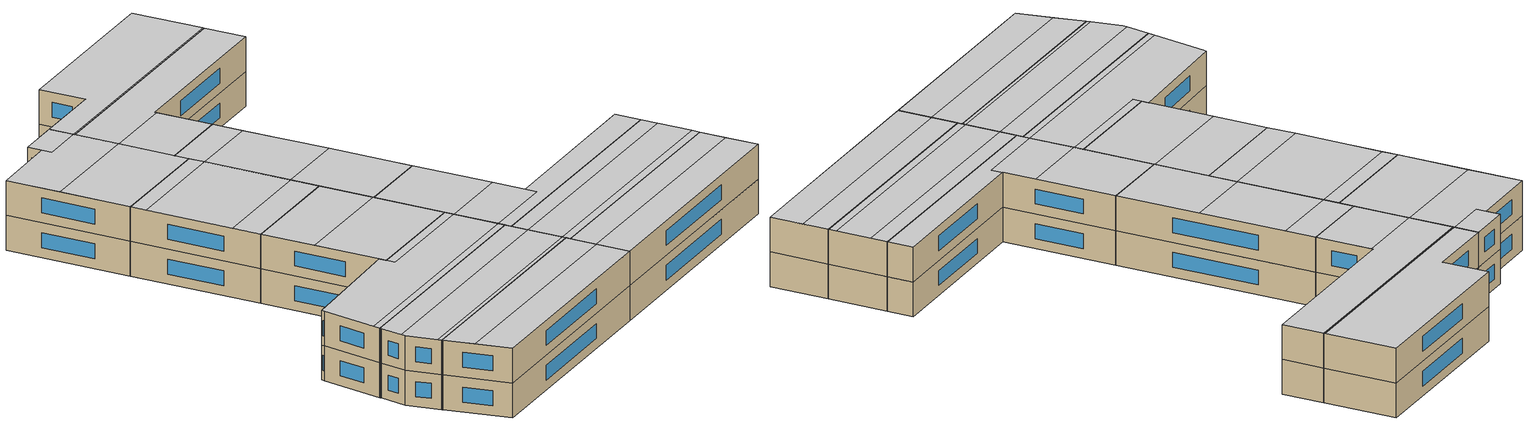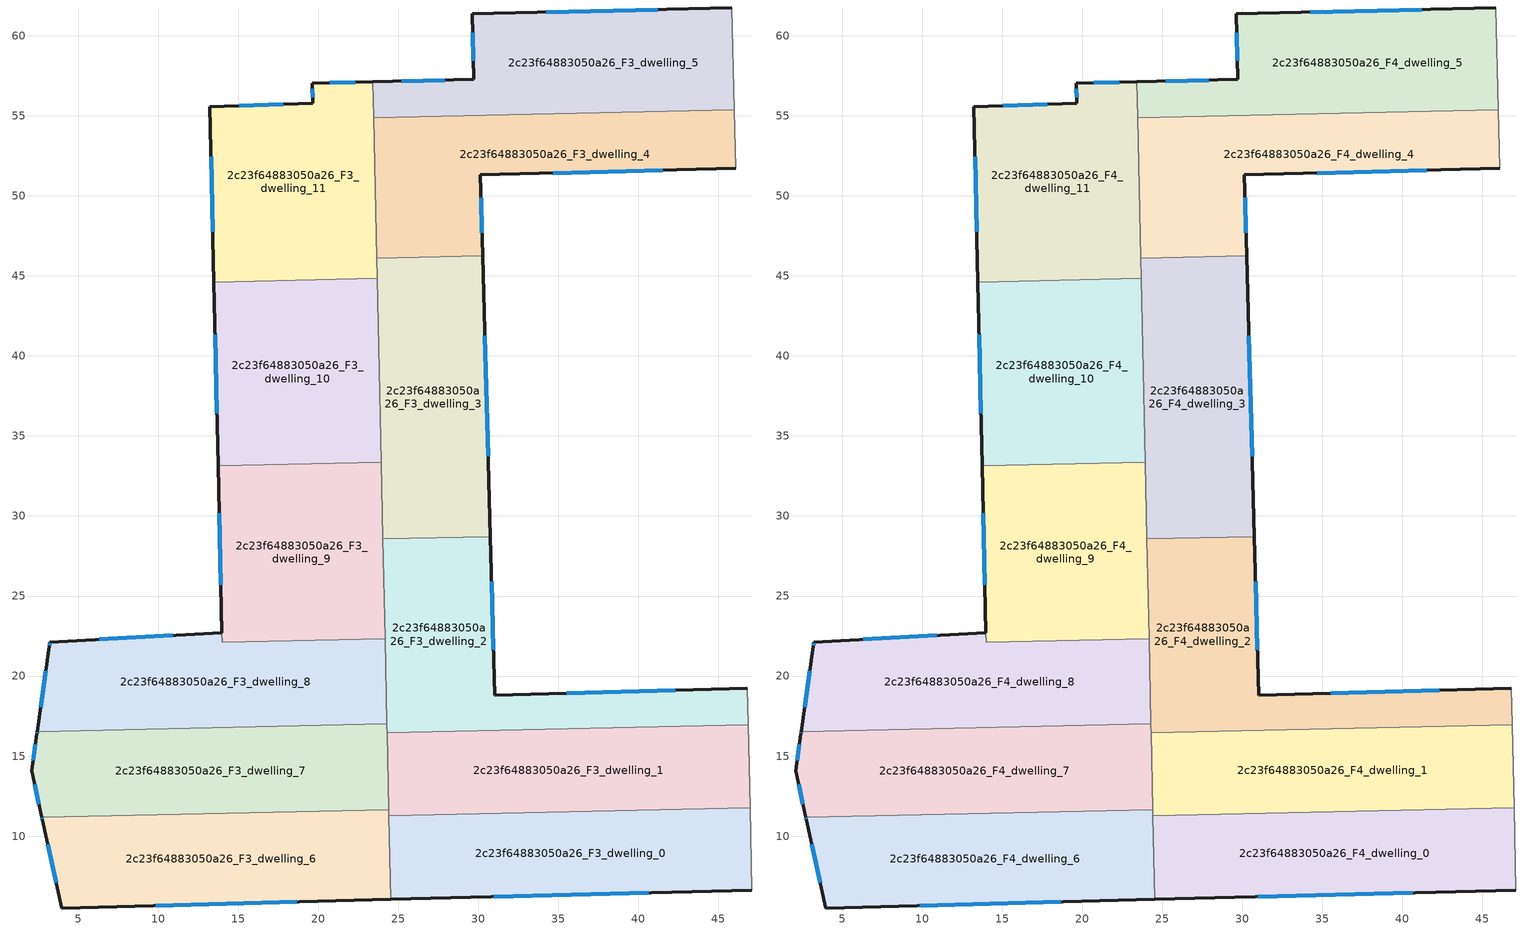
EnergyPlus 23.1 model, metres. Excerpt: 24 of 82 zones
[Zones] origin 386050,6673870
2c23f64883050a26_F3_dwelling_0
 floor to 2c23f64883050a26_F2_dwelling_0 (EU_floor_Construction): 46.97,11.78 47.08,6.64 24.53,6.05 24.42,11.28 z9
 wall outside (EU_wall_Construction): 24.53,6.05 47.08,6.64 z9:12
 wall adiabatic (EU_wall_Construction): 47.08,6.64 46.97,11.78 z9:12
 wall to 2c23f64883050a26_F3_dwelling_1 (EU_wall_Construction): 46.97,11.78 24.42,11.28 z9:12
 wall to 2c23f64883050a26_F3_dwelling_6 (EU_wall_Construction): 24.42,11.28 24.53,6.05 z9:12
 window (EU_Window_Construction): 30.98,6.22 40.64,6.47 z9.86:11.14
2c23f64883050a26_F3_dwelling_1
 floor to 2c23f64883050a26_F2_dwelling_1 (EU_floor_Construction): 46.86,16.96 46.97,11.78 24.42,11.28 24.3,16.46 z9
 wall to 2c23f64883050a26_F3_dwelling_2 (EU_wall_Construction): 46.86,16.96 24.3,16.46 z9:12
 wall adiabatic (EU_wall_Construction): 46.97,11.78 46.86,16.96 z9:12
 wall to 2c23f64883050a26_F3_dwelling_7 (EU_wall_Construction): 24.3,16.46 24.41,11.65 z9:12
 wall to 2c23f64883050a26_F3_dwelling_6 (EU_wall_Construction): 24.41,11.65 24.41,11.55 24.42,11.28 z9:12
2c23f64883050a26_F3_dwelling_10
 floor to 2c23f64883050a26_F2_dwelling_10 (EU_floor_Construction): 23.68,44.83 23.93,33.36 13.75,33.13 13.49,44.61 z9
 wall outside (EU_wall_Construction): 13.49,44.61 13.75,33.13 z9:12
 wall to 2c23f64883050a26_F3_dwelling_9 (EU_wall_Construction): 13.75,33.13 23.93,33.36 z9:12
 wall to 2c23f64883050a26_F3_dwelling_11 (EU_wall_Construction): 23.68,44.83 13.49,44.61 z9:12
 wall to 2c23f64883050a26_F3_dwelling_3 (EU_wall_Construction): 23.93,33.36 23.68,44.83 z9:12
 window (EU_Window_Construction): 13.56,41.33 13.67,36.41 z9.86:11.14
2c23f64883050a26_F3_dwelling_11
 floor to 2c23f64883050a26_F2_dwelling_11 (EU_floor_Construction): 23.41,57.12 23.68,44.83 13.49,44.61 13.24,55.56 19.66,55.79 19.63,57.04 z9
 wall outside (EU_wall_Construction): 23.41,57.12 19.63,57.04 19.66,55.79 13.24,55.56 13.49,44.61 z9:12
 wall to 2c23f64883050a26_F3_dwelling_4 (EU_wall_Construction): 23.65,46.11 23.46,54.88 z9:12
 wall to 2c23f64883050a26_F3_dwelling_5 (EU_wall_Construction): 23.46,54.88 23.41,57.12 z9:12
 wall to 2c23f64883050a26_F3_dwelling_3 (EU_wall_Construction): 23.68,44.84 23.65,46.11 z9:12
 window (EU_Window_Construction): 13.31,52.43 13.42,47.74 / 17.83,55.72 15.07,55.63 / 19.64,56.68 19.65,56.14 / 22.33,57.1 20.71,57.06 z9.86:11.14
2c23f64883050a26_F3_dwelling_2
 floor to 2c23f64883050a26_F2_dwelling_2 (EU_floor_Construction): 46.81,19.25 46.86,16.96 24.3,16.46 24.04,28.57 30.75,28.71 31.02,18.81 z9
 wall outside (EU_wall_Construction): 46.81,19.25 31.02,18.81 30.75,28.71 z9:12
 wall to 2c23f64883050a26_F3_dwelling_3 (EU_wall_Construction): 30.75,28.71 24.04,28.57 z9:12
 wall adiabatic (EU_wall_Construction): 46.86,16.96 46.81,19.25 z9:12
 wall to 2c23f64883050a26_F3_dwelling_9 (EU_wall_Construction): 24.04,28.57 24.17,22.33 z9:12
 wall to 2c23f64883050a26_F3_dwelling_8 (EU_wall_Construction): 24.18,22.33 24.29,17.02 z9:12
 wall to 2c23f64883050a26_F3_dwelling_7 (EU_wall_Construction): 24.29,17.02 24.29,16.87 / 24.3,16.87 24.3,16.46 z9:12
 window (EU_Window_Construction): 30.94,21.64 30.83,25.88 / 42.3,19.12 35.53,18.93 z9.86:11.14
2c23f64883050a26_F3_dwelling_3
 floor to 2c23f64883050a26_F2_dwelling_3 (EU_floor_Construction): 30.27,46.25 30.75,28.71 24.04,28.57 23.65,46.11 z9
 wall outside (EU_wall_Construction): 30.75,28.71 30.27,46.25 z9:12
 wall to 2c23f64883050a26_F3_dwelling_4 (EU_wall_Construction): 30.27,46.25 23.65,46.11 z9:12
 wall to 2c23f64883050a26_F3_dwelling_9 (EU_wall_Construction): 23.93,33.36 24.04,28.57 z9:12
 window (EU_Window_Construction): 30.61,33.72 30.41,41.24 z9.86:11.14
2c23f64883050a26_F3_dwelling_4
 floor to 2c23f64883050a26_F2_dwelling_4 (EU_floor_Construction): 45.99,55.38 46.09,51.7 30.13,51.31 30.27,46.25 23.65,46.11 23.46,54.88 z9
 wall outside (EU_wall_Construction): 30.27,46.25 30.13,51.31 46.09,51.7 z9:12
 wall to 2c23f64883050a26_F3_dwelling_5 (EU_wall_Construction): 45.99,55.38 23.46,54.88 z9:12
 wall adiabatic (EU_wall_Construction): 46.09,51.7 45.99,55.38 z9:12
 window (EU_Window_Construction): 34.69,51.42 41.53,51.59 / 30.23,47.7 30.17,49.86 z9.86:11.14
2c23f64883050a26_F3_dwelling_5
 floor to 2c23f64883050a26_F2_dwelling_5 (EU_floor_Construction): 45.82,61.73 45.99,55.38 23.46,54.88 23.41,57.12 29.73,57.26 29.63,61.36 z9
 wall outside (EU_wall_Construction): 45.82,61.73 29.63,61.36 29.73,57.26 23.41,57.12 z9:12
 wall adiabatic (EU_wall_Construction): 45.99,55.38 45.82,61.73 z9:12
 window (EU_Window_Construction): 41.2,61.62 34.26,61.47 / 27.92,57.22 25.21,57.16 / 29.66,60.19 29.7,58.43 z9.86:11.14
2c23f64883050a26_F3_dwelling_6
 floor to 2c23f64883050a26_F2_dwelling_6 (EU_floor_Construction): 24.41,11.65 24.41,11.55 24.53,6.05 3.97,5.52 2.76,11.07 2.74,11.17 z9
 wall outside (EU_wall_Construction): 2.74,11.17 2.76,11.07 3.97,5.52 24.53,6.05 z9:12
 wall to 2c23f64883050a26_F3_dwelling_7 (EU_wall_Construction): 24.41,11.65 2.74,11.17 z9:12
 window (EU_Window_Construction): 2.75,11.14 2.76,11.1 / 9.85,5.67 18.66,5.9 / 3.11,9.48 3.63,7.1 z9.86:11.14
2c23f64883050a26_F3_dwelling_7
 floor to 2c23f64883050a26_F2_dwelling_7 (EU_floor_Construction): 24.29,17.02 24.29,16.87 24.41,11.65 2.74,11.17 2.11,14.09 2.43,16.38 2.44,16.44 2.45,16.54 z9
 wall outside (EU_wall_Construction): 2.45,16.54 2.44,16.44 2.43,16.38 2.11,14.09 2.74,11.17 z9:12
 wall to 2c23f64883050a26_F3_dwelling_8 (EU_wall_Construction): 24.29,17.02 2.45,16.54 z9:12
 window (EU_Window_Construction): 2.34,15.73 2.2,14.75 / 2.45,16.51 2.44,16.46 / 2.29,13.26 2.56,12.01 z9.86:11.14
2c23f64883050a26_F3_dwelling_8
 floor to 2c23f64883050a26_F2_dwelling_8 (EU_floor_Construction): 24.17,22.33 24.29,17.02 2.45,16.54 3.21,21.87 3.25,22.12 13.98,22.72 14,22.1 z9
 wall outside (EU_wall_Construction): 13.98,22.72 3.25,22.12 3.21,21.87 2.45,16.54 z9:12
 wall to 2c23f64883050a26_F3_dwelling_9 (EU_wall_Construction): 24.17,22.33 14,22.1 13.98,22.72 z9:12
 window (EU_Window_Construction): 3.24,22.04 3.22,21.94 / 10.92,22.55 6.31,22.29 / 3,20.34 2.67,18.06 z9.86:11.14
2c23f64883050a26_F3_dwelling_9
 floor to 2c23f64883050a26_F2_dwelling_9 (EU_floor_Construction): 23.93,33.36 24.17,22.33 14,22.1 13.75,33.13 z9
 wall outside (EU_wall_Construction): 13.75,33.13 13.98,22.72 z9:12
 window (EU_Window_Construction): 13.81,30.16 13.91,25.69 z9.86:11.14
2c23f64883050a26_F4_dwelling_0
 floor to 2c23f64883050a26_F3_dwelling_0 (EU_floor_Construction): 46.97,11.78 47.08,6.64 24.53,6.05 24.42,11.28 z12
 wall outside (EU_wall_Construction): 24.53,6.05 47.08,6.64 z12:15
 wall adiabatic (EU_wall_Construction): 47.08,6.64 46.97,11.78 z12:15
 wall to 2c23f64883050a26_F4_dwelling_1 (EU_wall_Construction): 46.97,11.78 24.42,11.28 z12:15
 wall to 2c23f64883050a26_F4_dwelling_6 (EU_wall_Construction): 24.42,11.28 24.53,6.05 z12:15
 window (EU_Window_Construction): 30.98,6.22 40.64,6.47 z12.86:14.14
 ceiling to 2c23f64883050a26_F5_dwelling_0 (EU_floor_Construction): 47.08,6.64 47.02,9.49 24.47,8.99 24.53,6.05 z15
 ceiling to 2c23f64883050a26_F5_dwelling_1 (EU_floor_Construction): 47.02,9.49 46.97,11.78 24.42,11.28 24.47,8.99 z15
2c23f64883050a26_F4_dwelling_1
 floor to 2c23f64883050a26_F3_dwelling_1 (EU_floor_Construction): 46.86,16.96 46.97,11.78 24.42,11.28 24.3,16.46 z12
 wall to 2c23f64883050a26_F4_dwelling_2 (EU_wall_Construction): 46.86,16.96 24.3,16.46 z12:15
 wall adiabatic (EU_wall_Construction): 46.97,11.78 46.86,16.96 z12:15
 wall to 2c23f64883050a26_F4_dwelling_7 (EU_wall_Construction): 24.3,16.46 24.41,11.65 z12:15
 wall to 2c23f64883050a26_F4_dwelling_6 (EU_wall_Construction): 24.41,11.65 24.41,11.55 24.42,11.28 z12:15
 ceiling to 2c23f64883050a26_F5_dwelling_2 (EU_floor_Construction): 46.96,12.49 46.89,15.45 24.34,14.96 24.4,11.99 z15
 ceiling to 2c23f64883050a26_F5_dwelling_3 (EU_floor_Construction): 46.89,15.45 46.86,16.96 24.3,16.46 24.34,14.96 z15
 ceiling to 2c23f64883050a26_F5_dwelling_1 (EU_floor_Construction): 46.97,11.78 46.96,12.49 24.4,11.99 24.41,11.65 24.41,11.55 24.42,11.28 z15
2c23f64883050a26_F4_dwelling_10
 floor to 2c23f64883050a26_F3_dwelling_10 (EU_floor_Construction): 23.68,44.83 23.93,33.36 13.75,33.13 13.49,44.61 z12
 wall outside (EU_wall_Construction): 13.49,44.61 13.75,33.13 z12:15
 wall to 2c23f64883050a26_F4_dwelling_9 (EU_wall_Construction): 13.75,33.13 23.93,33.36 z12:15
 wall to 2c23f64883050a26_F4_dwelling_11 (EU_wall_Construction): 23.68,44.83 13.49,44.61 z12:15
 wall to 2c23f64883050a26_F4_dwelling_3 (EU_wall_Construction): 23.93,33.36 23.68,44.83 z12:15
 window (EU_Window_Construction): 13.56,41.33 13.67,36.41 z12.86:14.14
 ceiling to 2c23f64883050a26_F5_dwelling_7 (EU_floor_Construction): 23.88,35.87 23.71,43.44 13.52,43.22 13.69,35.64 z15
 ceiling to 2c23f64883050a26_F5_dwelling_6 (EU_floor_Construction): 23.93,33.36 23.88,35.87 13.69,35.64 13.75,33.13 z15
 ceiling to 2c23f64883050a26_F5_dwelling_8 (EU_floor_Construction): 23.71,43.44 23.68,44.83 13.49,44.61 13.52,43.22 z15
2c23f64883050a26_F4_dwelling_11
 floor to 2c23f64883050a26_F3_dwelling_11 (EU_floor_Construction): 23.41,57.12 23.68,44.83 13.49,44.61 13.24,55.56 19.66,55.79 19.63,57.04 z12
 wall outside (EU_wall_Construction): 23.41,57.12 19.63,57.04 19.66,55.79 13.24,55.56 13.49,44.61 z12:15
 wall to 2c23f64883050a26_F4_dwelling_4 (EU_wall_Construction): 23.65,46.11 23.46,54.88 z12:15
 wall to 2c23f64883050a26_F4_dwelling_5 (EU_wall_Construction): 23.46,54.88 23.41,57.12 z12:15
 wall to 2c23f64883050a26_F4_dwelling_3 (EU_wall_Construction): 23.68,44.84 23.65,46.11 z12:15
 window (EU_Window_Construction): 13.31,52.43 13.42,47.74 / 17.83,55.72 15.07,55.63 / 19.64,56.68 19.65,56.14 / 22.33,57.1 20.71,57.06 z12.86:14.14
 ceiling to 2c23f64883050a26_F5_dwelling_8 (EU_floor_Construction): 23.68,44.83 23.54,51.03 13.35,50.81 13.49,44.61 z15
 ceiling to 2c23f64883050a26_F5_dwelling_10 (EU_floor_Construction): 23.45,55 23.41,57.12 19.63,57.04 19.65,56.17 19.69,54.92 z15
 ceiling to 2c23f64883050a26_F5_dwelling_9 (EU_floor_Construction): 23.54,51.03 23.45,55 19.69,54.92 19.65,56.15 19.66,55.79 13.24,55.56 13.35,50.81 z15
2c23f64883050a26_F4_dwelling_2
 floor to 2c23f64883050a26_F3_dwelling_2 (EU_floor_Construction): 46.81,19.25 46.86,16.96 24.3,16.46 24.04,28.57 30.75,28.71 31.02,18.81 z12
 wall outside (EU_wall_Construction): 46.81,19.25 31.02,18.81 30.75,28.71 z12:15
 wall to 2c23f64883050a26_F4_dwelling_3 (EU_wall_Construction): 30.75,28.71 24.04,28.57 z12:15
 wall adiabatic (EU_wall_Construction): 46.86,16.96 46.81,19.25 z12:15
 wall to 2c23f64883050a26_F4_dwelling_9 (EU_wall_Construction): 24.04,28.57 24.17,22.33 z12:15
 wall to 2c23f64883050a26_F4_dwelling_8 (EU_wall_Construction): 24.18,22.33 24.29,17.02 z12:15
 wall to 2c23f64883050a26_F4_dwelling_7 (EU_wall_Construction): 24.29,17.02 24.29,16.87 / 24.3,16.87 24.3,16.46 z12:15
 window (EU_Window_Construction): 30.94,21.64 30.83,25.88 / 42.3,19.12 35.53,18.93 z12.86:14.14
 ceiling adiabatic (EU_roof_Construction): 30.94,21.69 30.75,28.71 24.04,28.57 24.19,21.54 z15; 46.86,16.96 46.81,19.25 31.02,18.81 30.75,28.71 31.04,17.77 24.28,17.62 24.3,16.46 z15
 ceiling to 2c23f64883050a26_F5_dwelling_4 (EU_floor_Construction): 31.04,17.77 30.94,21.69 24.19,21.54 24.28,17.62 z15
2c23f64883050a26_F4_dwelling_3
 floor to 2c23f64883050a26_F3_dwelling_3 (EU_floor_Construction): 30.27,46.25 30.75,28.71 24.04,28.57 23.65,46.11 z12
 wall outside (EU_wall_Construction): 30.75,28.71 30.27,46.25 z12:15
 wall to 2c23f64883050a26_F4_dwelling_4 (EU_wall_Construction): 30.27,46.25 23.65,46.11 z12:15
 wall to 2c23f64883050a26_F4_dwelling_9 (EU_wall_Construction): 23.93,33.36 24.04,28.57 z12:15
 window (EU_Window_Construction): 30.61,33.72 30.41,41.24 z12.86:14.14
 ceiling to 2c23f64883050a26_F5_dwelling_6 (EU_floor_Construction): 30.75,28.76 30.55,36.01 23.88,35.87 24.04,28.61 z15
 ceiling to 2c23f64883050a26_F5_dwelling_7 (EU_floor_Construction): 30.55,36.01 30.34,43.59 23.71,43.44 23.88,35.87 z15
 ceiling to 2c23f64883050a26_F5_dwelling_8 (EU_floor_Construction): 30.34,43.59 30.27,46.25 23.65,46.11 23.71,43.44 z15
 ceiling to 2c23f64883050a26_F5_dwelling_5 (EU_floor_Construction): 30.75,28.71 30.75,28.76 24.04,28.61 24.04,28.57 z15
2c23f64883050a26_F4_dwelling_4
 floor to 2c23f64883050a26_F3_dwelling_4 (EU_floor_Construction): 45.99,55.38 46.09,51.7 30.13,51.31 30.27,46.25 23.65,46.11 23.46,54.88 z12
 wall outside (EU_wall_Construction): 30.27,46.25 30.13,51.31 46.09,51.7 z12:15
 wall to 2c23f64883050a26_F4_dwelling_5 (EU_wall_Construction): 45.99,55.38 23.46,54.88 z12:15
 wall adiabatic (EU_wall_Construction): 46.09,51.7 45.99,55.38 z12:15
 window (EU_Window_Construction): 34.69,51.42 41.53,51.59 / 30.23,47.7 30.17,49.86 z12.86:14.14
 ceiling to 2c23f64883050a26_F5_dwelling_9 (EU_floor_Construction): 46.09,51.7 45.99,55.38 23.46,54.88 23.54,51.03 30.14,51.18 30.13,51.31 z15
 ceiling to 2c23f64883050a26_F5_dwelling_8 (EU_floor_Construction): 30.27,46.25 30.14,51.18 23.54,51.03 23.65,46.11 z15
2c23f64883050a26_F4_dwelling_5
 floor to 2c23f64883050a26_F3_dwelling_5 (EU_floor_Construction): 45.82,61.73 45.99,55.38 23.46,54.88 23.41,57.12 29.73,57.26 29.63,61.36 z12
 wall outside (EU_wall_Construction): 45.82,61.73 29.63,61.36 29.73,57.26 23.41,57.12 z12:15
 wall adiabatic (EU_wall_Construction): 45.99,55.38 45.82,61.73 z12:15
 window (EU_Window_Construction): 41.2,61.62 34.26,61.47 / 27.92,57.22 25.21,57.16 / 29.66,60.19 29.7,58.43 z12.86:14.14
 ceiling to 2c23f64883050a26_F5_dwelling_10 (EU_floor_Construction): 45.99,55.5 45.82,61.73 29.63,61.36 29.73,57.26 23.41,57.12 23.45,55 z15
 ceiling to 2c23f64883050a26_F5_dwelling_9 (EU_floor_Construction): 45.99,55.38 45.99,55.5 23.45,55 23.46,54.88 z15
2c23f64883050a26_F4_dwelling_6
 floor to 2c23f64883050a26_F3_dwelling_6 (EU_floor_Construction): 24.41,11.65 24.41,11.55 24.53,6.05 3.97,5.52 2.76,11.07 2.74,11.17 z12
 wall outside (EU_wall_Construction): 2.74,11.17 2.76,11.07 3.97,5.52 24.53,6.05 z12:15
 wall to 2c23f64883050a26_F4_dwelling_7 (EU_wall_Construction): 24.41,11.65 2.74,11.17 z12:15
 window (EU_Window_Construction): 2.75,11.14 2.76,11.1 / 9.85,5.67 18.66,5.9 / 3.11,9.48 3.63,7.1 z12.86:14.14
 ceiling to 2c23f64883050a26_F5_dwelling_1 (EU_floor_Construction): 24.47,8.99 24.41,11.55 24.41,11.65 2.74,11.17 3.32,8.53 z15
 ceiling to 2c23f64883050a26_F5_dwelling_0 (EU_floor_Construction): 24.53,6.05 24.47,8.99 3.32,8.53 3.97,5.52 z15
2c23f64883050a26_F4_dwelling_7
 floor to 2c23f64883050a26_F3_dwelling_7 (EU_floor_Construction): 24.29,17.02 24.29,16.87 24.41,11.65 2.74,11.17 2.11,14.09 2.43,16.38 2.44,16.44 2.45,16.54 z12
 wall outside (EU_wall_Construction): 2.45,16.54 2.44,16.44 2.43,16.38 2.11,14.09 2.74,11.17 z12:15
 wall to 2c23f64883050a26_F4_dwelling_8 (EU_wall_Construction): 24.29,17.02 2.45,16.54 z12:15
 window (EU_Window_Construction): 2.34,15.73 2.2,14.75 / 2.45,16.51 2.44,16.46 / 2.29,13.26 2.56,12.01 z12.86:14.14
 ceiling to 2c23f64883050a26_F5_dwelling_2 (EU_floor_Construction): 24.4,11.99 24.34,14.96 2.16,14.47 2.15,14.42 2.13,14.27 2.11,14.09 2.67,11.51 z15
 ceiling to 2c23f64883050a26_F5_dwelling_3 (EU_floor_Construction): 24.34,14.96 24.29,16.87 24.29,17.02 2.45,16.54 2.16,14.47 z15
 ceiling to 2c23f64883050a26_F5_dwelling_1 (EU_floor_Construction): 24.41,11.65 24.4,11.99 2.67,11.51 2.69,11.41 2.74,11.17 z15
2c23f64883050a26_F4_dwelling_8
 floor to 2c23f64883050a26_F3_dwelling_8 (EU_floor_Construction): 24.17,22.33 24.29,17.02 2.45,16.54 3.21,21.87 3.25,22.12 13.98,22.72 14,22.1 z12
 wall outside (EU_wall_Construction): 13.98,22.72 3.25,22.12 3.21,21.87 2.45,16.54 z12:15
 wall to 2c23f64883050a26_F4_dwelling_9 (EU_wall_Construction): 24.17,22.33 14,22.1 13.98,22.72 z12:15
 window (EU_Window_Construction): 3.24,22.04 3.22,21.94 / 10.92,22.55 6.31,22.29 / 3,20.34 2.67,18.06 z12.86:14.14
 ceiling to 2c23f64883050a26_F5_dwelling_4 (EU_floor_Construction): 24.28,17.62 24.19,21.54 14.01,21.32 13.98,22.72 3.25,22.12 3.21,21.87 2.54,17.14 z15
 ceiling to 2c23f64883050a26_F5_dwelling_5 (EU_floor_Construction): 24.19,21.54 24.17,22.33 14,22.1 14.01,21.32 z15
 ceiling to 2c23f64883050a26_F5_dwelling_3 (EU_floor_Construction): 24.29,17.02 24.28,17.62 2.54,17.14 2.45,16.54 z15
2c23f64883050a26_F4_dwelling_9
 floor to 2c23f64883050a26_F3_dwelling_9 (EU_floor_Construction): 23.93,33.36 24.17,22.33 14,22.1 13.75,33.13 z12
 wall outside (EU_wall_Construction): 13.75,33.13 13.98,22.72 z12:15
 window (EU_Window_Construction): 13.81,30.16 13.91,25.69 z12.86:14.14
 ceiling to 2c23f64883050a26_F5_dwelling_5 (EU_floor_Construction): 24.17,22.33 24.04,28.61 13.85,28.38 14,22.1 z15
 ceiling to 2c23f64883050a26_F5_dwelling_6 (EU_floor_Construction): 24.04,28.61 23.93,33.36 13.75,33.13 13.85,28.38 z15
[Building]
EU S2 Campaign: North Axis=0; Terrain=City; Solar Distribution=FullExterior
[Site:Location]
Helsinki-Vantaa.AP: Latitude=60.317; Longitude=24.963; Time Zone=2; Elevation=54.6
[SizingPeriod:WeatherFileDays]
AnnualSizingPeriod: Begin Month=1; Begin Day of Month=1; End Month=12; End Day of Month=31; Day of Week for Start Day=Monday; Use Weather File Daylight Saving Period=No; Use Weather File Rain and Snow Indicators=No
[MATERIAL]
EU_InternalMass_Material: Roughness=MediumRough; Thickness=0.1; Conductivity=1; Density=1800; Specific Heat=900; Thermal Absorptance=0.9; Solar Absorptance=0.7; Visible Absorptance=0.7
[MATERIAL:NOMASS] Roughness=MediumRough; Thermal Absorptance=0.9; Solar Absorptance=0.7; Visible Absorptance=0.7
Name | Thermal Resistance
EU_wall_NoMass | 1.10183
EU_roof_NoMass; EU_floor_NoMass | 1.70606
[WINDOWMATERIAL:SIMPLEGLAZINGSYSTEM]
EU_Window_SimpleGlazing: UFactor=3.11035; Solar Heat Gain Coefficient=0.8; Visible Transmittance=0.8
[CONSTRUCTION]
EU_wall_Construction: EU_wall_NoMass
EU_roof_Construction: EU_roof_NoMass
EU_floor_Construction: EU_floor_NoMass
EU_Window_Construction: EU_Window_SimpleGlazing
EU_InternalMass_Construction: EU_InternalMass_Material
[ZONE] Type=1; Multiplier=1; Ceiling Height=autocalculate; Floor Area=autocalculate; Part of Total Floor Area=Yes
Name | Volume
2c23f64883050a26_F3_dwelling_0; 2c23f64883050a26_F4_dwelling_0 | 350.941
2c23f64883050a26_F3_dwelling_1; 2c23f64883050a26_F4_dwelling_1 | 350.982
2c23f64883050a26_F3_dwelling_10; 2c23f64883050a26_F4_dwelling_10 | 350.938
2c23f64883050a26_F3_dwelling_11; 2c23f64883050a26_F4_dwelling_11 | 350.993
2c23f64883050a26_F3_dwelling_2; 2c23f64883050a26_F4_dwelling_2 | 350.953
2c23f64883050a26_F3_dwelling_3; 2c23f64883050a26_F4_dwelling_3 | 350.996
2c23f64883050a26_F3_dwelling_4; 2c23f64883050a26_F4_dwelling_4 | 350.966
2c23f64883050a26_F3_dwelling_5; 2c23f64883050a26_F4_dwelling_5 | 350.961
2c23f64883050a26_F3_dwelling_6; 2c23f64883050a26_F4_dwelling_6 | 357.485
2c23f64883050a26_F3_dwelling_7; 2c23f64883050a26_F4_dwelling_7 | 354.302
2c23f64883050a26_F3_dwelling_8; 2c23f64883050a26_F4_dwelling_8 | 355.071
2c23f64883050a26_F3_dwelling_9; 2c23f64883050a26_F4_dwelling_9 | 336.961
[INTERNALMASS] Construction=EU_InternalMass_Construction
Name | Zone or ZoneList | Surface Area
2c23f64883050a26_F3_dwelling_0_EU_InternalMass | 2c23f64883050a26_F3_dwelling_0 | 116.98
2c23f64883050a26_F3_dwelling_1_EU_InternalMass | 2c23f64883050a26_F3_dwelling_1 | 116.994
2c23f64883050a26_F3_dwelling_2_EU_InternalMass | 2c23f64883050a26_F3_dwelling_2 | 116.985
2c23f64883050a26_F3_dwelling_3_EU_InternalMass | 2c23f64883050a26_F3_dwelling_3 | 116.999
2c23f64883050a26_F3_dwelling_4_EU_InternalMass | 2c23f64883050a26_F3_dwelling_4 | 116.989
2c23f64883050a26_F3_dwelling_5_EU_InternalMass | 2c23f64883050a26_F3_dwelling_5 | 116.987
2c23f64883050a26_F3_dwelling_6_EU_InternalMass | 2c23f64883050a26_F3_dwelling_6 | 119.156
2c23f64883050a26_F3_dwelling_7_EU_InternalMass | 2c23f64883050a26_F3_dwelling_7 | 118.099
2c23f64883050a26_F3_dwelling_8_EU_InternalMass | 2c23f64883050a26_F3_dwelling_8 | 118.36
2c23f64883050a26_F3_dwelling_9_EU_InternalMass | 2c23f64883050a26_F3_dwelling_9 | 112.348
2c23f64883050a26_F3_dwelling_10_EU_InternalMass | 2c23f64883050a26_F3_dwelling_10 | 116.98
2c23f64883050a26_F3_dwelling_11_EU_InternalMass | 2c23f64883050a26_F3_dwelling_11 | 117.001
2c23f64883050a26_F4_dwelling_0_EU_InternalMass | 2c23f64883050a26_F4_dwelling_0 | 116.98
2c23f64883050a26_F4_dwelling_1_EU_InternalMass | 2c23f64883050a26_F4_dwelling_1 | 116.994
2c23f64883050a26_F4_dwelling_2_EU_InternalMass | 2c23f64883050a26_F4_dwelling_2 | 116.985
2c23f64883050a26_F4_dwelling_3_EU_InternalMass | 2c23f64883050a26_F4_dwelling_3 | 116.999
2c23f64883050a26_F4_dwelling_4_EU_InternalMass | 2c23f64883050a26_F4_dwelling_4 | 116.989
2c23f64883050a26_F4_dwelling_5_EU_InternalMass | 2c23f64883050a26_F4_dwelling_5 | 116.987
2c23f64883050a26_F4_dwelling_6_EU_InternalMass | 2c23f64883050a26_F4_dwelling_6 | 119.156
2c23f64883050a26_F4_dwelling_7_EU_InternalMass | 2c23f64883050a26_F4_dwelling_7 | 118.099
2c23f64883050a26_F4_dwelling_8_EU_InternalMass | 2c23f64883050a26_F4_dwelling_8 | 118.36
2c23f64883050a26_F4_dwelling_9_EU_InternalMass | 2c23f64883050a26_F4_dwelling_9 | 112.348
2c23f64883050a26_F4_dwelling_10_EU_InternalMass | 2c23f64883050a26_F4_dwelling_10 | 116.98
2c23f64883050a26_F4_dwelling_11_EU_InternalMass | 2c23f64883050a26_F4_dwelling_11 | 117.001
[OTHEREQUIPMENT] Fuel Type=Electricity; Design Level Calculation Method=Watts/Area; Power per Zone Floor Area=1; Fraction Latent=0; Fraction Radiant=0; Fraction Lost=0; Carbon Dioxide Generation Rate=0; EndUse Subcategory=EU_Step8_InternalGains
Name | Zone or ZoneList or Space or SpaceList | Schedule
EU_Step8_InternalGain_2c23f64883050a26_F3_dwelling_0_f000 | 2c23f64883050a26_F3_dwelling_0 | EU_Step8_GainSchedule_2c23f64883050a26_F3_dwelling_0_f000
EU_Step8_InternalGain_2c23f64883050a26_F3_dwelling_1_f000 | 2c23f64883050a26_F3_dwelling_1 | EU_Step8_GainSchedule_2c23f64883050a26_F3_dwelling_1_f000
EU_Step8_InternalGain_2c23f64883050a26_F3_dwelling_2_f000 | 2c23f64883050a26_F3_dwelling_2 | EU_Step8_GainSchedule_2c23f64883050a26_F3_dwelling_2_f000
EU_Step8_InternalGain_2c23f64883050a26_F3_dwelling_3_f000 | 2c23f64883050a26_F3_dwelling_3 | EU_Step8_GainSchedule_2c23f64883050a26_F3_dwelling_3_f000
EU_Step8_InternalGain_2c23f64883050a26_F3_dwelling_4_f000 | 2c23f64883050a26_F3_dwelling_4 | EU_Step8_GainSchedule_2c23f64883050a26_F3_dwelling_4_f000
EU_Step8_InternalGain_2c23f64883050a26_F3_dwelling_5_f000 | 2c23f64883050a26_F3_dwelling_5 | EU_Step8_GainSchedule_2c23f64883050a26_F3_dwelling_5_f000
EU_Step8_InternalGain_2c23f64883050a26_F3_dwelling_6_f000 | 2c23f64883050a26_F3_dwelling_6 | EU_Step8_GainSchedule_2c23f64883050a26_F3_dwelling_6_f000
EU_Step8_InternalGain_2c23f64883050a26_F3_dwelling_7_f000 | 2c23f64883050a26_F3_dwelling_7 | EU_Step8_GainSchedule_2c23f64883050a26_F3_dwelling_7_f000
EU_Step8_InternalGain_2c23f64883050a26_F3_dwelling_8_f000 | 2c23f64883050a26_F3_dwelling_8 | EU_Step8_GainSchedule_2c23f64883050a26_F3_dwelling_8_f000
EU_Step8_InternalGain_2c23f64883050a26_F3_dwelling_9_f000 | 2c23f64883050a26_F3_dwelling_9 | EU_Step8_GainSchedule_2c23f64883050a26_F3_dwelling_9_f000
EU_Step8_InternalGain_2c23f64883050a26_F3_dwelling_10_f000 | 2c23f64883050a26_F3_dwelling_10 | EU_Step8_GainSchedule_2c23f64883050a26_F3_dwelling_10_f000
EU_Step8_InternalGain_2c23f64883050a26_F3_dwelling_11_f000 | 2c23f64883050a26_F3_dwelling_11 | EU_Step8_GainSchedule_2c23f64883050a26_F3_dwelling_11_f000
EU_Step8_InternalGain_2c23f64883050a26_F4_dwelling_0_f000 | 2c23f64883050a26_F4_dwelling_0 | EU_Step8_GainSchedule_2c23f64883050a26_F4_dwelling_0_f000
EU_Step8_InternalGain_2c23f64883050a26_F4_dwelling_1_f000 | 2c23f64883050a26_F4_dwelling_1 | EU_Step8_GainSchedule_2c23f64883050a26_F4_dwelling_1_f000
EU_Step8_InternalGain_2c23f64883050a26_F4_dwelling_2_f000 | 2c23f64883050a26_F4_dwelling_2 | EU_Step8_GainSchedule_2c23f64883050a26_F4_dwelling_2_f000
EU_Step8_InternalGain_2c23f64883050a26_F4_dwelling_3_f000 | 2c23f64883050a26_F4_dwelling_3 | EU_Step8_GainSchedule_2c23f64883050a26_F4_dwelling_3_f000
EU_Step8_InternalGain_2c23f64883050a26_F4_dwelling_4_f000 | 2c23f64883050a26_F4_dwelling_4 | EU_Step8_GainSchedule_2c23f64883050a26_F4_dwelling_4_f000
EU_Step8_InternalGain_2c23f64883050a26_F4_dwelling_5_f000 | 2c23f64883050a26_F4_dwelling_5 | EU_Step8_GainSchedule_2c23f64883050a26_F4_dwelling_5_f000
EU_Step8_InternalGain_2c23f64883050a26_F4_dwelling_6_f000 | 2c23f64883050a26_F4_dwelling_6 | EU_Step8_GainSchedule_2c23f64883050a26_F4_dwelling_6_f000
EU_Step8_InternalGain_2c23f64883050a26_F4_dwelling_7_f000 | 2c23f64883050a26_F4_dwelling_7 | EU_Step8_GainSchedule_2c23f64883050a26_F4_dwelling_7_f000
EU_Step8_InternalGain_2c23f64883050a26_F4_dwelling_8_f000 | 2c23f64883050a26_F4_dwelling_8 | EU_Step8_GainSchedule_2c23f64883050a26_F4_dwelling_8_f000
EU_Step8_InternalGain_2c23f64883050a26_F4_dwelling_9_f000 | 2c23f64883050a26_F4_dwelling_9 | EU_Step8_GainSchedule_2c23f64883050a26_F4_dwelling_9_f000
EU_Step8_InternalGain_2c23f64883050a26_F4_dwelling_10_f000 | 2c23f64883050a26_F4_dwelling_10 | EU_Step8_GainSchedule_2c23f64883050a26_F4_dwelling_10_f000
EU_Step8_InternalGain_2c23f64883050a26_F4_dwelling_11_f000 | 2c23f64883050a26_F4_dwelling_11 | EU_Step8_GainSchedule_2c23f64883050a26_F4_dwelling_11_f000
[ZONEVENTILATION:DESIGNFLOWRATE] Schedule=EU_AlwaysOn; Design Flow Rate Calculation Method=AirChanges/Hour; Air Changes per Hour=0.756316; Ventilation Type=Natural; Fan Pressure Rise=0; Fan Total Efficiency=1; Constant Term Coefficient=1; Temperature Term Coefficient=0; Velocity Term Coefficient=0; Velocity Squared Term Coefficient=0; Minimum Indoor Temperature=-100; Maximum Indoor Temperature=100; Delta Temperature=-100; Minimum Outdoor Temperature=-100; Maximum Outdoor Temperature=100; Maximum Wind Speed=40
Name | Zone or ZoneList or Space or SpaceList
EU_ConstantAir_2c23f64883050a26_F3_dwelling_0 | 2c23f64883050a26_F3_dwelling_0
EU_ConstantAir_2c23f64883050a26_F3_dwelling_1 | 2c23f64883050a26_F3_dwelling_1
EU_ConstantAir_2c23f64883050a26_F3_dwelling_2 | 2c23f64883050a26_F3_dwelling_2
EU_ConstantAir_2c23f64883050a26_F3_dwelling_3 | 2c23f64883050a26_F3_dwelling_3
EU_ConstantAir_2c23f64883050a26_F3_dwelling_4 | 2c23f64883050a26_F3_dwelling_4
EU_ConstantAir_2c23f64883050a26_F3_dwelling_5 | 2c23f64883050a26_F3_dwelling_5
EU_ConstantAir_2c23f64883050a26_F3_dwelling_6 | 2c23f64883050a26_F3_dwelling_6
EU_ConstantAir_2c23f64883050a26_F3_dwelling_7 | 2c23f64883050a26_F3_dwelling_7
EU_ConstantAir_2c23f64883050a26_F3_dwelling_8 | 2c23f64883050a26_F3_dwelling_8
EU_ConstantAir_2c23f64883050a26_F3_dwelling_9 | 2c23f64883050a26_F3_dwelling_9
EU_ConstantAir_2c23f64883050a26_F3_dwelling_10 | 2c23f64883050a26_F3_dwelling_10
EU_ConstantAir_2c23f64883050a26_F3_dwelling_11 | 2c23f64883050a26_F3_dwelling_11
EU_ConstantAir_2c23f64883050a26_F4_dwelling_0 | 2c23f64883050a26_F4_dwelling_0
EU_ConstantAir_2c23f64883050a26_F4_dwelling_1 | 2c23f64883050a26_F4_dwelling_1
EU_ConstantAir_2c23f64883050a26_F4_dwelling_2 | 2c23f64883050a26_F4_dwelling_2
EU_ConstantAir_2c23f64883050a26_F4_dwelling_3 | 2c23f64883050a26_F4_dwelling_3
EU_ConstantAir_2c23f64883050a26_F4_dwelling_4 | 2c23f64883050a26_F4_dwelling_4
EU_ConstantAir_2c23f64883050a26_F4_dwelling_5 | 2c23f64883050a26_F4_dwelling_5
EU_ConstantAir_2c23f64883050a26_F4_dwelling_6 | 2c23f64883050a26_F4_dwelling_6
EU_ConstantAir_2c23f64883050a26_F4_dwelling_7 | 2c23f64883050a26_F4_dwelling_7
EU_ConstantAir_2c23f64883050a26_F4_dwelling_8 | 2c23f64883050a26_F4_dwelling_8
EU_ConstantAir_2c23f64883050a26_F4_dwelling_9 | 2c23f64883050a26_F4_dwelling_9
EU_ConstantAir_2c23f64883050a26_F4_dwelling_10 | 2c23f64883050a26_F4_dwelling_10
EU_ConstantAir_2c23f64883050a26_F4_dwelling_11 | 2c23f64883050a26_F4_dwelling_11
[HVACTEMPLATE:THERMOSTAT] Constant Heating Setpoint=20; Constant Cooling Setpoint=50
EU_HeatOnly_2c23f64883050a26_F0_dwelling_0; EU_HeatOnly_2c23f64883050a26_F0_dwelling_1; EU_HeatOnly_2c23f64883050a26_F0_dwelling_2; EU_HeatOnly_2c23f64883050a26_F0_dwelling_3; EU_HeatOnly_2c23f64883050a26_F0_dwelling_4; EU_HeatOnly_2c23f64883050a26_F0_dwelling_5; EU_HeatOnly_2c23f64883050a26_F0_dwelling_6; EU_HeatOnly_2c23f64883050a26_F0_dwelling_7; EU_HeatOnly_2c23f64883050a26_F0_dwelling_8; EU_HeatOnly_2c23f64883050a26_F0_dwelling_9; EU_HeatOnly_2c23f64883050a26_F0_dwelling_10; EU_HeatOnly_2c23f64883050a26_F0_dwelling_11; EU_HeatOnly_2c23f64883050a26_F1_dwelling_0; EU_HeatOnly_2c23f64883050a26_F1_dwelling_1; EU_HeatOnly_2c23f64883050a26_F1_dwelling_2; EU_HeatOnly_2c23f64883050a26_F1_dwelling_3; EU_HeatOnly_2c23f64883050a26_F1_dwelling_4; EU_HeatOnly_2c23f64883050a26_F1_dwelling_5; EU_HeatOnly_2c23f64883050a26_F1_dwelling_6; EU_HeatOnly_2c23f64883050a26_F1_dwelling_7; EU_HeatOnly_2c23f64883050a26_F1_dwelling_8; EU_HeatOnly_2c23f64883050a26_F1_dwelling_9; EU_HeatOnly_2c23f64883050a26_F1_dwelling_10; EU_HeatOnly_2c23f64883050a26_F1_dwelling_11; EU_HeatOnly_2c23f64883050a26_F2_dwelling_0; EU_HeatOnly_2c23f64883050a26_F2_dwelling_1; EU_HeatOnly_2c23f64883050a26_F2_dwelling_2; EU_HeatOnly_2c23f64883050a26_F2_dwelling_3; EU_HeatOnly_2c23f64883050a26_F2_dwelling_4; EU_HeatOnly_2c23f64883050a26_F2_dwelling_5; EU_HeatOnly_2c23f64883050a26_F2_dwelling_6; EU_HeatOnly_2c23f64883050a26_F2_dwelling_7; EU_HeatOnly_2c23f64883050a26_F2_dwelling_8; EU_HeatOnly_2c23f64883050a26_F2_dwelling_9; EU_HeatOnly_2c23f64883050a26_F2_dwelling_10; EU_HeatOnly_2c23f64883050a26_F2_dwelling_11; EU_HeatOnly_2c23f64883050a26_F3_dwelling_0; EU_HeatOnly_2c23f64883050a26_F3_dwelling_1; EU_HeatOnly_2c23f64883050a26_F3_dwelling_2; EU_HeatOnly_2c23f64883050a26_F3_dwelling_3; EU_HeatOnly_2c23f64883050a26_F3_dwelling_4; EU_HeatOnly_2c23f64883050a26_F3_dwelling_5; EU_HeatOnly_2c23f64883050a26_F3_dwelling_6; EU_HeatOnly_2c23f64883050a26_F3_dwelling_7; EU_HeatOnly_2c23f64883050a26_F3_dwelling_8; EU_HeatOnly_2c23f64883050a26_F3_dwelling_9; EU_HeatOnly_2c23f64883050a26_F3_dwelling_10; EU_HeatOnly_2c23f64883050a26_F3_dwelling_11; EU_HeatOnly_2c23f64883050a26_F4_dwelling_0; EU_HeatOnly_2c23f64883050a26_F4_dwelling_1; EU_HeatOnly_2c23f64883050a26_F4_dwelling_2; EU_HeatOnly_2c23f64883050a26_F4_dwelling_3; EU_HeatOnly_2c23f64883050a26_F4_dwelling_4; EU_HeatOnly_2c23f64883050a26_F4_dwelling_5; EU_HeatOnly_2c23f64883050a26_F4_dwelling_6; EU_HeatOnly_2c23f64883050a26_F4_dwelling_7; EU_HeatOnly_2c23f64883050a26_F4_dwelling_8; EU_HeatOnly_2c23f64883050a26_F4_dwelling_9; EU_HeatOnly_2c23f64883050a26_F4_dwelling_10; EU_HeatOnly_2c23f64883050a26_F4_dwelling_11; EU_HeatOnly_2c23f64883050a26_F5_dwelling_0; EU_HeatOnly_2c23f64883050a26_F5_dwelling_1; EU_HeatOnly_2c23f64883050a26_F5_dwelling_2; EU_HeatOnly_2c23f64883050a26_F5_dwelling_3; EU_HeatOnly_2c23f64883050a26_F5_dwelling_4; EU_HeatOnly_2c23f64883050a26_F5_dwelling_5; EU_HeatOnly_2c23f64883050a26_F5_dwelling_6; EU_HeatOnly_2c23f64883050a26_F5_dwelling_7; EU_HeatOnly_2c23f64883050a26_F5_dwelling_8; EU_HeatOnly_2c23f64883050a26_F5_dwelling_9; EU_HeatOnly_2c23f64883050a26_F5_dwelling_10; EU_HeatOnly_2c23f64883050a26_F6_dwelling_0; EU_HeatOnly_2c23f64883050a26_F6_dwelling_1; EU_HeatOnly_2c23f64883050a26_F6_dwelling_2; EU_HeatOnly_2c23f64883050a26_F6_dwelling_3; EU_HeatOnly_2c23f64883050a26_F6_dwelling_4; EU_HeatOnly_2c23f64883050a26_F6_dwelling_5; EU_HeatOnly_2c23f64883050a26_F6_dwelling_6; EU_HeatOnly_2c23f64883050a26_F6_dwelling_7; EU_HeatOnly_2c23f64883050a26_F6_dwelling_8; EU_HeatOnly_2c23f64883050a26_F6_dwelling_9; EU_HeatOnly_2c23f64883050a26_F6_dwelling_10
[HVACTEMPLATE:ZONE:IDEALLOADSAIRSYSTEM] System Availability Schedule=EU_AlwaysOn; Maximum Heating Supply Air Temperature=50; Minimum Cooling Supply Air Temperature=13; Maximum Heating Supply Air Humidity Ratio=0.0156; Minimum Cooling Supply Air Humidity Ratio=0.0077; Heating Limit=NoLimit; Cooling Limit=NoLimit; Heating Availability Schedule=EU_AlwaysOn; Cooling Availability Schedule=EU_CoolingOff; Dehumidification Control Type=ConstantSensibleHeatRatio; Cooling Sensible Heat Ratio=0.7; Dehumidification Setpoint=60; Humidification Control Type=None; Humidification Setpoint=30; Outdoor Air Method=None; Outdoor Air Flow Rate per Person=0.00944; Outdoor Air Flow Rate per Zone Floor Area=0; Outdoor Air Flow Rate per Zone=0; Demand Controlled Ventilation Type=None; Outdoor Air Economizer Type=NoEconomizer; Heat Recovery Type=None; Sensible Heat Recovery Effectiveness=0.7; Latent Heat Recovery Effectiveness=0.65
Name | Template Thermostat
2c23f64883050a26_F3_dwelling_0 | EU_HeatOnly_2c23f64883050a26_F3_dwelling_0
2c23f64883050a26_F3_dwelling_1 | EU_HeatOnly_2c23f64883050a26_F3_dwelling_1
2c23f64883050a26_F3_dwelling_2 | EU_HeatOnly_2c23f64883050a26_F3_dwelling_2
2c23f64883050a26_F3_dwelling_3 | EU_HeatOnly_2c23f64883050a26_F3_dwelling_3
2c23f64883050a26_F3_dwelling_4 | EU_HeatOnly_2c23f64883050a26_F3_dwelling_4
2c23f64883050a26_F3_dwelling_5 | EU_HeatOnly_2c23f64883050a26_F3_dwelling_5
2c23f64883050a26_F3_dwelling_6 | EU_HeatOnly_2c23f64883050a26_F3_dwelling_6
2c23f64883050a26_F3_dwelling_7 | EU_HeatOnly_2c23f64883050a26_F3_dwelling_7
2c23f64883050a26_F3_dwelling_8 | EU_HeatOnly_2c23f64883050a26_F3_dwelling_8
2c23f64883050a26_F3_dwelling_9 | EU_HeatOnly_2c23f64883050a26_F3_dwelling_9
2c23f64883050a26_F3_dwelling_10 | EU_HeatOnly_2c23f64883050a26_F3_dwelling_10
2c23f64883050a26_F3_dwelling_11 | EU_HeatOnly_2c23f64883050a26_F3_dwelling_11
2c23f64883050a26_F4_dwelling_0 | EU_HeatOnly_2c23f64883050a26_F4_dwelling_0
2c23f64883050a26_F4_dwelling_1 | EU_HeatOnly_2c23f64883050a26_F4_dwelling_1
2c23f64883050a26_F4_dwelling_2 | EU_HeatOnly_2c23f64883050a26_F4_dwelling_2
2c23f64883050a26_F4_dwelling_3 | EU_HeatOnly_2c23f64883050a26_F4_dwelling_3
2c23f64883050a26_F4_dwelling_4 | EU_HeatOnly_2c23f64883050a26_F4_dwelling_4
2c23f64883050a26_F4_dwelling_5 | EU_HeatOnly_2c23f64883050a26_F4_dwelling_5
2c23f64883050a26_F4_dwelling_6 | EU_HeatOnly_2c23f64883050a26_F4_dwelling_6
2c23f64883050a26_F4_dwelling_7 | EU_HeatOnly_2c23f64883050a26_F4_dwelling_7
2c23f64883050a26_F4_dwelling_8 | EU_HeatOnly_2c23f64883050a26_F4_dwelling_8
2c23f64883050a26_F4_dwelling_9 | EU_HeatOnly_2c23f64883050a26_F4_dwelling_9
2c23f64883050a26_F4_dwelling_10 | EU_HeatOnly_2c23f64883050a26_F4_dwelling_10
2c23f64883050a26_F4_dwelling_11 | EU_HeatOnly_2c23f64883050a26_F4_dwelling_11
[SIZING:ZONE] Zone Cooling Design Supply Air Temperature Input Method=SupplyAirTemperature; Zone Cooling Design Supply Air Temperature=13; Zone Heating Design Supply Air Temperature Input Method=SupplyAirTemperature; Zone Heating Design Supply Air Temperature=50; Zone Cooling Design Supply Air Humidity Ratio=0.008; Zone Heating Design Supply Air Humidity Ratio=0.008; Cooling Design Air Flow Method=DesignDay; Cooling Design Air Flow Rate=0; Cooling Minimum Air Flow per Zone Floor Area=0.000762; Cooling Minimum Air Flow=0; Cooling Minimum Air Flow Fraction=0.2; Heating Design Air Flow Method=DesignDay; Heating Design Air Flow Rate=0; Heating Maximum Air Flow per Zone Floor Area=0.002032; Heating Maximum Air Flow=0.141576; Heating Maximum Air Flow Fraction=0.3; Account for Dedicated Outdoor Air System=No; Dedicated Outdoor Air System Control Strategy=NeutralSupplyAir; Dedicated Outdoor Air Low Setpoint Temperature for Design=autosize; Dedicated Outdoor Air High Setpoint Temperature for Design=autosize; Zone Load Sizing Method=Sensible Load Only No Latent Load; Zone Latent Cooling Design Supply Air Humidity Ratio Input Method=HumidityRatioDifference; Zone Cooling Design Supply Air Humidity Ratio Difference=0.005; Zone Latent Heating Design Supply Air Humidity Ratio Input Method=HumidityRatioDifference; Zone Humidification Design Supply Air Humidity Ratio Difference=0.005
2c23f64883050a26_F3_dwelling_0; 2c23f64883050a26_F3_dwelling_1; 2c23f64883050a26_F3_dwelling_2; 2c23f64883050a26_F3_dwelling_3; 2c23f64883050a26_F3_dwelling_4; 2c23f64883050a26_F3_dwelling_5; 2c23f64883050a26_F3_dwelling_6; 2c23f64883050a26_F3_dwelling_7; 2c23f64883050a26_F3_dwelling_8; 2c23f64883050a26_F3_dwelling_9; 2c23f64883050a26_F3_dwelling_10; 2c23f64883050a26_F3_dwelling_11; 2c23f64883050a26_F4_dwelling_0; 2c23f64883050a26_F4_dwelling_1; 2c23f64883050a26_F4_dwelling_2; 2c23f64883050a26_F4_dwelling_3; 2c23f64883050a26_F4_dwelling_4; 2c23f64883050a26_F4_dwelling_5; 2c23f64883050a26_F4_dwelling_6; 2c23f64883050a26_F4_dwelling_7; 2c23f64883050a26_F4_dwelling_8; 2c23f64883050a26_F4_dwelling_9; 2c23f64883050a26_F4_dwelling_10; 2c23f64883050a26_F4_dwelling_11
[SCHEDULE:CONSTANT]
Name | Hourly Value
EU_AlwaysOn | 1
EU_CoolingOff | 0
[SCHEDULE:FILE] Column Number=1; Rows to Skip at Top=0; Number of Hours of Data=8760; Column Separator=Comma; Interpolate to Timestep=No; Minutes per Item=60; Adjust Schedule for Daylight Savings=Yes
Name | File
EU_Step8_GainSchedule_2c23f64883050a26_F3_dwelling_0_f000 | ../../schedules/2c23f64883050a26/2c23f64883050a26_F3_dwelling_0_f000_gain.csv
EU_Step8_GainSchedule_2c23f64883050a26_F3_dwelling_1_f000 | ../../schedules/2c23f64883050a26/2c23f64883050a26_F3_dwelling_1_f000_gain.csv
EU_Step8_GainSchedule_2c23f64883050a26_F3_dwelling_2_f000 | ../../schedules/2c23f64883050a26/2c23f64883050a26_F3_dwelling_2_f000_gain.csv
EU_Step8_GainSchedule_2c23f64883050a26_F3_dwelling_3_f000 | ../../schedules/2c23f64883050a26/2c23f64883050a26_F3_dwelling_3_f000_gain.csv
EU_Step8_GainSchedule_2c23f64883050a26_F3_dwelling_4_f000 | ../../schedules/2c23f64883050a26/2c23f64883050a26_F3_dwelling_4_f000_gain.csv
EU_Step8_GainSchedule_2c23f64883050a26_F3_dwelling_5_f000 | ../../schedules/2c23f64883050a26/2c23f64883050a26_F3_dwelling_5_f000_gain.csv
EU_Step8_GainSchedule_2c23f64883050a26_F3_dwelling_6_f000 | ../../schedules/2c23f64883050a26/2c23f64883050a26_F3_dwelling_6_f000_gain.csv
EU_Step8_GainSchedule_2c23f64883050a26_F3_dwelling_7_f000 | ../../schedules/2c23f64883050a26/2c23f64883050a26_F3_dwelling_7_f000_gain.csv
EU_Step8_GainSchedule_2c23f64883050a26_F3_dwelling_8_f000 | ../../schedules/2c23f64883050a26/2c23f64883050a26_F3_dwelling_8_f000_gain.csv
EU_Step8_GainSchedule_2c23f64883050a26_F3_dwelling_9_f000 | ../../schedules/2c23f64883050a26/2c23f64883050a26_F3_dwelling_9_f000_gain.csv
EU_Step8_GainSchedule_2c23f64883050a26_F3_dwelling_10_f000 | ../../schedules/2c23f64883050a26/2c23f64883050a26_F3_dwelling_10_f000_gain.csv
EU_Step8_GainSchedule_2c23f64883050a26_F3_dwelling_11_f000 | ../../schedules/2c23f64883050a26/2c23f64883050a26_F3_dwelling_11_f000_gain.csv
EU_Step8_GainSchedule_2c23f64883050a26_F4_dwelling_0_f000 | ../../schedules/2c23f64883050a26/2c23f64883050a26_F4_dwelling_0_f000_gain.csv
EU_Step8_GainSchedule_2c23f64883050a26_F4_dwelling_1_f000 | ../../schedules/2c23f64883050a26/2c23f64883050a26_F4_dwelling_1_f000_gain.csv
EU_Step8_GainSchedule_2c23f64883050a26_F4_dwelling_2_f000 | ../../schedules/2c23f64883050a26/2c23f64883050a26_F4_dwelling_2_f000_gain.csv
EU_Step8_GainSchedule_2c23f64883050a26_F4_dwelling_3_f000 | ../../schedules/2c23f64883050a26/2c23f64883050a26_F4_dwelling_3_f000_gain.csv
EU_Step8_GainSchedule_2c23f64883050a26_F4_dwelling_4_f000 | ../../schedules/2c23f64883050a26/2c23f64883050a26_F4_dwelling_4_f000_gain.csv
EU_Step8_GainSchedule_2c23f64883050a26_F4_dwelling_5_f000 | ../../schedules/2c23f64883050a26/2c23f64883050a26_F4_dwelling_5_f000_gain.csv
EU_Step8_GainSchedule_2c23f64883050a26_F4_dwelling_6_f000 | ../../schedules/2c23f64883050a26/2c23f64883050a26_F4_dwelling_6_f000_gain.csv
EU_Step8_GainSchedule_2c23f64883050a26_F4_dwelling_7_f000 | ../../schedules/2c23f64883050a26/2c23f64883050a26_F4_dwelling_7_f000_gain.csv
EU_Step8_GainSchedule_2c23f64883050a26_F4_dwelling_8_f000 | ../../schedules/2c23f64883050a26/2c23f64883050a26_F4_dwelling_8_f000_gain.csv
EU_Step8_GainSchedule_2c23f64883050a26_F4_dwelling_9_f000 | ../../schedules/2c23f64883050a26/2c23f64883050a26_F4_dwelling_9_f000_gain.csv
EU_Step8_GainSchedule_2c23f64883050a26_F4_dwelling_10_f000 | ../../schedules/2c23f64883050a26/2c23f64883050a26_F4_dwelling_10_f000_gain.csv
EU_Step8_GainSchedule_2c23f64883050a26_F4_dwelling_11_f000 | ../../schedules/2c23f64883050a26/2c23f64883050a26_F4_dwelling_11_f000_gain.csv
